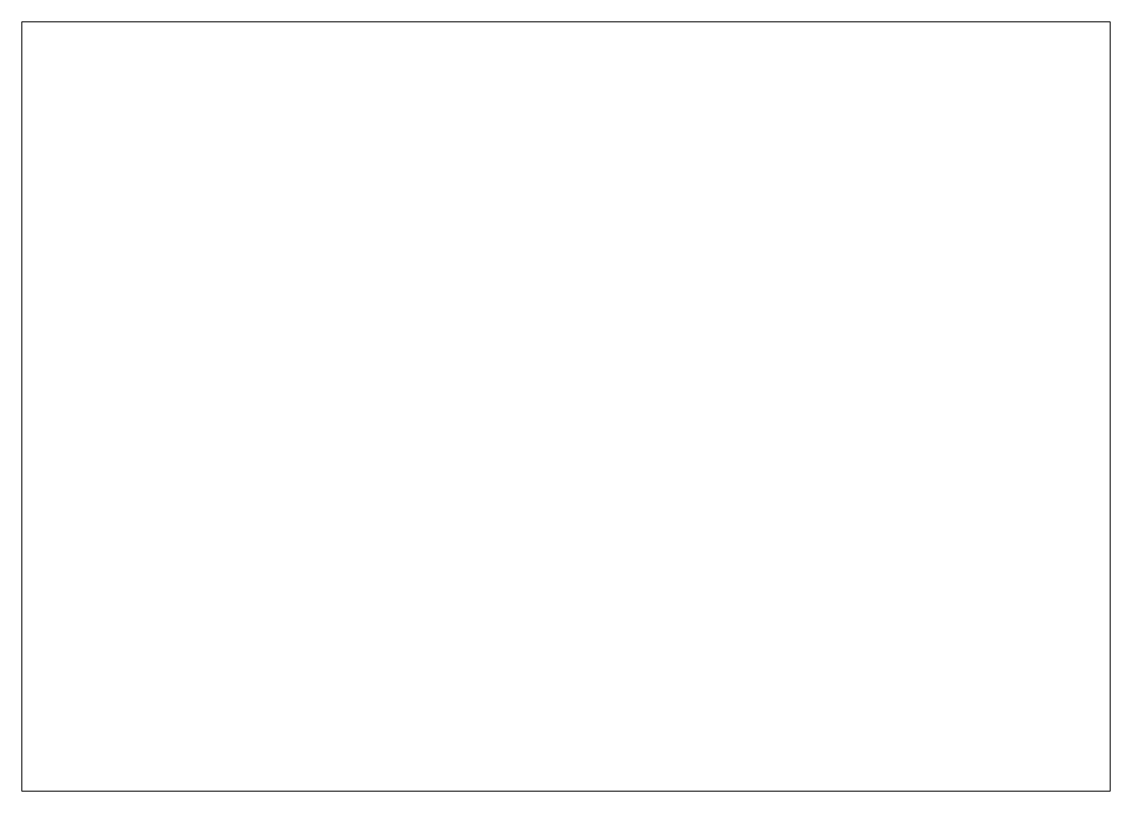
# Paper-space layout 'Layout1' of a CAD drawing. Header units: millimetres. Extents: x 0 to 420, y 0 to 297.
import ezdxf

# ---------------------------------------------------------------- set-up
doc = ezdxf.new("R2010")
doc.units = ezdxf.units.MM
doc.layers.add('ARQ-FOLHA', color=7, linetype='Continuous', lineweight=50)

psp = doc.layouts.get("Layout1")

# ---------------------------------------------------------------- linework, layer by layer
at = {"layer": 'ARQ-FOLHA', "color": 6, "lineweight": 20}
for points in [[(0, 0), (420, 0), (420, 297), (0, 297)], [(0, 297), (420, 297), (420, 0), (0, 0)]]:
    psp.add_lwpolyline(points, close=True, dxfattribs=at)

doc.saveas('drawing.dxf')
